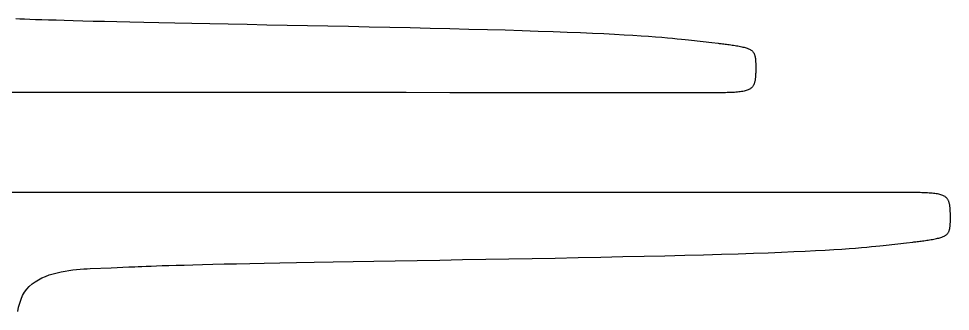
# Model space of a CAD drawing. Header units: millimetres. Extents: x -2860 to -1973, y -195 to 17.
# Drawn here: x -2439.1 to -2270.6, y -178.1 to -125.1 of the extents above; entities that cross this region are included whole.
import ezdxf

# ---------------------------------------------------------------- set-up
doc = ezdxf.new("R2010")
doc.units = ezdxf.units.MM

msp = doc.modelspace()

# ---------------------------------------------------------------- linework, layer by layer
at = {"flags": 128}
for points in [[(-2439.63897, -125.106601), (-2438.879249, -125.136626), (-2438.037368, -125.168655), (-2437.106402, -125.202673), (-2436.079427, -125.238666), (-2434.949517, -125.276618), (-2433.70975, -125.316513), (-2432.353199, -125.358336), (-2430.872944, -125.402071), (-2429.262057, -125.447704), (-2427.513614, -125.495219), (-2425.620692, -125.544602), (-2423.576367, -125.595836), (-2421.373713, -125.648905), (-2419.005808, -125.703796), (-2416.465726, -125.760492), (-2413.746543, -125.818979), (-2410.84559, -125.879242), (-2407.777214, -125.941273), (-2404.560019, -126.005066), (-2401.212607, -126.070614), (-2397.753582, -126.137911), (-2394.201544, -126.206949), (-2390.575099, -126.277724), (-2386.892848, -126.350227), (-2383.173394, -126.424453), (-2379.435339, -126.500394), (-2375.697287, -126.578046), (-2371.977842, -126.657401), (-2368.295604, -126.738451), (-2364.669177, -126.821191), (-2361.117164, -126.905615), (-2357.658167, -126.991714), (-2354.31079, -127.079484), (-2351.093635, -127.168918), (-2348.025304, -127.260009), (-2345.124401, -127.35275), (-2342.405274, -127.447076), (-2339.865252, -127.542689), (-2337.497411, -127.639232), (-2335.294826, -127.736347), (-2333.250572, -127.833678), (-2331.357724, -127.930865), (-2329.609359, -128.027553), (-2327.998549, -128.123386), (-2326.518373, -128.218004), (-2325.161902, -128.311052), (-2323.922213, -128.402171), (-2322.792384, -128.491005), (-2321.765486, -128.577197), (-2320.834596, -128.660389), (-2319.992788, -128.740224), (-2319.23314, -128.816344), (-2318.548725, -128.888394), (-2317.932619, -128.956014), (-2317.377896, -129.018849), (-2313.708684, -129.443218), (-2312.584395, -129.573275), (-2312.407576, -129.593753), (-2312.215432, -129.616145), (-2312.009502, -129.640414), (-2311.791326, -129.666524), (-2311.562443, -129.694439), (-2311.324392, -129.72412), (-2311.078713, -129.755532), (-2310.826946, -129.788638), (-2310.570627, -129.823401), (-2310.311298, -129.859785), (-2310.050498, -129.897752), (-2309.789767, -129.937266), (-2309.530642, -129.978291), (-2309.274665, -130.02079), (-2309.023374, -130.064725), (-2308.778308, -130.11006), (-2308.541007, -130.15676), (-2308.31301, -130.204786), (-2308.095856, -130.254102), (-2307.891085, -130.304672), (-2307.699888, -130.35648), (-2307.522063, -130.409598), (-2307.357063, -130.464118), (-2307.204339, -130.520137), (-2307.06334, -130.577745), (-2306.93352, -130.637037), (-2306.814328, -130.698105), (-2306.705215, -130.761044), (-2306.605634, -130.825946), (-2306.515034, -130.892907), (-2306.432867, -130.962017), (-2306.358584, -131.03337), (-2306.291637, -131.10706), (-2306.231476, -131.183181), (-2306.177552, -131.261826), (-2306.129317, -131.343089), (-2306.086222, -131.427061), (-2306.047717, -131.513837), (-2306.013254, -131.60351), (-2305.982284, -131.696175), (-2305.954324, -131.791829), (-2305.929162, -131.890101), (-2305.906649, -131.990524), (-2305.886638, -132.09263), (-2305.868982, -132.195953), (-2305.853534, -132.300025), (-2305.840146, -132.404382), (-2305.828672, -132.508556), (-2305.818962, -132.612078), (-2305.810871, -132.714484), (-2305.804252, -132.815306), (-2305.798956, -132.914077), (-2305.794837, -133.010332), (-2305.791747, -133.103602), (-2305.789539, -133.19342), (-2305.788066, -133.279322), (-2305.78718, -133.360839), (-2305.786735, -133.437505), (-2305.786583, -133.508853), (-2305.786688, -133.991184)], [(-2305.786688, -133.991184), (-2305.786772, -134.407922), (-2305.786803, -134.473497), (-2305.786946, -134.544953), (-2305.787307, -134.621922), (-2305.788, -134.704033), (-2305.78913, -134.790917), (-2305.790809, -134.882206), (-2305.793147, -134.977529), (-2305.796252, -135.076517), (-2305.800234, -135.1788), (-2305.805202, -135.284009), (-2305.811266, -135.391775), (-2305.818535, -135.501728), (-2305.827119, -135.6135), (-2305.837127, -135.726719), (-2305.848668, -135.841017), (-2305.861853, -135.956025), (-2305.876791, -136.071371), (-2305.89359, -136.18669), (-2305.91236, -136.301609), (-2305.933212, -136.41576), (-2305.956346, -136.528802), (-2305.982332, -136.640507), (-2306.011832, -136.750675), (-2306.045507, -136.85911), (-2306.08402, -136.96561), (-2306.128031, -137.069978), (-2306.178204, -137.172014), (-2306.235199, -137.27152), (-2306.299677, -137.368297), (-2306.372303, -137.462146), (-2306.453735, -137.552866), (-2306.544638, -137.640261), (-2306.64567, -137.72413), (-2306.757497, -137.804275), (-2306.880776, -137.880496), (-2307.016174, -137.952596), (-2307.164349, -138.020374), (-2307.325964, -138.083632), (-2307.50168, -138.142172), (-2307.69216, -138.195793), (-2307.897679, -138.244373), (-2308.11697, -138.288092), (-2308.348384, -138.327206), (-2308.590264, -138.361972), (-2308.840962, -138.392644), (-2309.098825, -138.41948), (-2309.362201, -138.442735), (-2309.629436, -138.462665), (-2309.898881, -138.479527), (-2310.168881, -138.493575), (-2310.437786, -138.505067), (-2310.703941, -138.514259), (-2310.965698, -138.521406), (-2311.221402, -138.526765), (-2311.469403, -138.530591), (-2311.708048, -138.533141), (-2311.935684, -138.534669), (-2312.150659, -138.535434), (-2312.351323, -138.53569), (-2313.710461, -138.535448), (-2313.717371, -138.535447), (-2313.765747, -138.535435), (-2313.897052, -138.535403), (-2314.15275, -138.535341), (-2314.574307, -138.535239), (-2315.203187, -138.535087), (-2316.080854, -138.534875), (-2317.248775, -138.534592), (-2318.748411, -138.53423), (-2320.621231, -138.533777), (-2322.908696, -138.533224), (-2325.652271, -138.53256), (-2328.893422, -138.531776), (-2332.673614, -138.530862), (-2337.034309, -138.529807), (-2342.016975, -138.528602), (-2347.663074, -138.527236), (-2354.014071, -138.525699), (-2361.111432, -138.523984), (-2368.996621, -138.522076), (-2377.690369, -138.519973), (-2387.130481, -138.517691), (-2397.234026, -138.515246), (-2407.918077, -138.512663), (-2419.099703, -138.509958), (-2430.695975, -138.507154), (-2442.623964, -138.504269)], [(-2270.572574, -161.173743), (-2270.572463, -160.756917), (-2270.572463, -160.691328), (-2270.572572, -160.619856), (-2270.572899, -160.542871), (-2270.573551, -160.460743), (-2270.574642, -160.373841), (-2270.576279, -160.282533), (-2270.578572, -160.187191), (-2270.581631, -160.088183), (-2270.585564, -159.985879), (-2270.590483, -159.880649), (-2270.596497, -159.772861), (-2270.603715, -159.662886), (-2270.612247, -159.551093), (-2270.622202, -159.437853), (-2270.63369, -159.323533), (-2270.646821, -159.208504), (-2270.661704, -159.093135), (-2270.678449, -158.977796), (-2270.697166, -158.862857), (-2270.717965, -158.748688), (-2270.741045, -158.635627), (-2270.766979, -158.523905), (-2270.796427, -158.413718), (-2270.830052, -158.305264), (-2270.868515, -158.198743), (-2270.912479, -158.094354), (-2270.962604, -157.992295), (-2271.019553, -157.892764), (-2271.083989, -157.79596), (-2271.156572, -157.70208), (-2271.237964, -157.611326), (-2271.328828, -157.523893), (-2271.429825, -157.439982), (-2271.541618, -157.35979), (-2271.664868, -157.283516), (-2271.800236, -157.211359), (-2271.948385, -157.143517), (-2272.109977, -157.080188), (-2272.285674, -157.021571), (-2272.476137, -156.967866), (-2272.681642, -156.919194), (-2272.900923, -156.875376), (-2273.132329, -156.836157), (-2273.374205, -156.801282), (-2273.624901, -156.770495), (-2273.882763, -156.743541), (-2274.14614, -156.720166), (-2274.41338, -156.700112), (-2274.682829, -156.683126), (-2274.952837, -156.668952), (-2275.221749, -156.657336), (-2275.487914, -156.64802), (-2275.749681, -156.640751), (-2276.005396, -156.635274), (-2276.253407, -156.631332), (-2276.492062, -156.62867), (-2276.719709, -156.627035), (-2276.934695, -156.62617), (-2277.135368, -156.625821), (-2278.494575, -156.625427), (-2278.502003, -156.625425), (-2278.553995, -156.625412), (-2278.695116, -156.625378), (-2278.969933, -156.625312), (-2279.42301, -156.625202), (-2280.098911, -156.625038), (-2281.042201, -156.62481), (-2282.297445, -156.624507), (-2283.909207, -156.624118), (-2285.922055, -156.623631), (-2288.38055, -156.623037), (-2291.32926, -156.622323), (-2294.812748, -156.621482), (-2298.875579, -156.6205), (-2303.562318, -156.619367), (-2308.917531, -156.618072), (-2314.985782, -156.616605), (-2321.811636, -156.614955), (-2329.439658, -156.613111), (-2337.914412, -156.611062), (-2347.258181, -156.608803), (-2357.404119, -156.606351), (-2368.263094, -156.603725), (-2379.745978, -156.60095), (-2391.76364, -156.598045), (-2404.226951, -156.595032), (-2417.046781, -156.591933), (-2430.134001, -156.588769), (-2443.399479, -156.585563)], [(-2439.274514, -178.145431), (-2439.119844, -177.378689), (-2438.926817, -176.644353), (-2438.689574, -175.947691), (-2438.402253, -175.29397), (-2438.058994, -174.688459), (-2437.655841, -174.135122), (-2437.196458, -173.632699), (-2436.686412, -173.178631), (-2436.131271, -172.770354), (-2435.536603, -172.405308), (-2434.907976, -172.080931), (-2434.250958, -171.794661), (-2433.571115, -171.543937), (-2432.874018, -171.326197), (-2432.165232, -171.138879), (-2431.450326, -170.979421), (-2430.734868, -170.845262), (-2430.024426, -170.73384), (-2429.324567, -170.642594), (-2428.64086, -170.568962), (-2427.978871, -170.510383), (-2427.344169, -170.464293), (-2426.742322, -170.428132), (-2426.178897, -170.399339), (-2422.355579, -170.225759), (-2419.186216, -170.088631), (-2418.68563, -170.067037), (-2418.129027, -170.043405), (-2417.507936, -170.017752), (-2416.81388, -169.9901), (-2416.038386, -169.960466), (-2415.17298, -169.928869), (-2414.209185, -169.895328), (-2413.13853, -169.859862), (-2411.952537, -169.822489), (-2410.642734, -169.783229), (-2409.200646, -169.742099), (-2407.617798, -169.69912), (-2405.885715, -169.654308), (-2403.995924, -169.607685), (-2401.939949, -169.559267), (-2399.709317, -169.509075), (-2397.295553, -169.457128), (-2394.690181, -169.403442), (-2391.884728, -169.348038), (-2388.87072, -169.290934), (-2385.644712, -169.232146), (-2382.223376, -169.171673), (-2378.628417, -169.109515), (-2374.881537, -169.045667), (-2371.00444, -168.980127), (-2367.018829, -168.912893), (-2362.946407, -168.84396), (-2358.808878, -168.773327), (-2354.627944, -168.700991), (-2350.42531, -168.626949), (-2346.222676, -168.551198), (-2342.04175, -168.473735), (-2337.904231, -168.394558), (-2333.831824, -168.313663), (-2329.846233, -168.231049), (-2325.96916, -168.146711), (-2322.222308, -168.060648), (-2318.627381, -167.972857), (-2315.206082, -167.883334), (-2311.980115, -167.792078), (-2308.966152, -167.699145), (-2306.160749, -167.604836), (-2303.55543, -167.509512), (-2301.141721, -167.413532), (-2298.911147, -167.317257), (-2296.855233, -167.221049), (-2294.965504, -167.125267), (-2293.233485, -167.030272), (-2291.650701, -166.936426), (-2290.208678, -166.844087), (-2288.898939, -166.753618), (-2287.713011, -166.665378), (-2286.642419, -166.579729), (-2285.678687, -166.497029), (-2284.813341, -166.417641), (-2284.037905, -166.341925), (-2283.343905, -166.270241), (-2282.722867, -166.20295), (-2282.166314, -166.140412), (-2278.496697, -165.718014), (-2277.372497, -165.588529), (-2277.195692, -165.56814), (-2277.003563, -165.545847), (-2276.79765, -165.521682), (-2276.57949, -165.495682), (-2276.350623, -165.467883), (-2276.112589, -165.438322), (-2275.866926, -165.407034), (-2275.615173, -165.374054), (-2275.358869, -165.339419), (-2275.099554, -165.303165), (-2274.838767, -165.265326), (-2274.578045, -165.225941), (-2274.318929, -165.185043), (-2274.062958, -165.142668), (-2273.811671, -165.098854), (-2273.566606, -165.053636), (-2273.329302, -165.007048), (-2273.101299, -164.959128), (-2272.884136, -164.909912), (-2272.679352, -164.859435), (-2272.488138, -164.807711), (-2272.310292, -164.754669), (-2272.145268, -164.700216), (-2271.992515, -164.64426), (-2271.851483, -164.586706), (-2271.721627, -164.527463), (-2271.602396, -164.466438), (-2271.493243, -164.403536), (-2271.393616, -164.338666), (-2271.302969, -164.271734), (-2271.220752, -164.202649), (-2271.146417, -164.131316), (-2271.079414, -164.057642), (-2271.019197, -163.981535), (-2270.965214, -163.902903), (-2270.916919, -163.821651), (-2270.873761, -163.737687), (-2270.835193, -163.650917), (-2270.800665, -163.561252), (-2270.769629, -163.468593), (-2270.741603, -163.372945), (-2270.716373, -163.27468), (-2270.693791, -163.174265), (-2270.673712, -163.072165), (-2270.655988, -162.96885), (-2270.640471, -162.864784), (-2270.627015, -162.760435), (-2270.615474, -162.656269), (-2270.605698, -162.552753), (-2270.597542, -162.450354), (-2270.590859, -162.34954), (-2270.585502, -162.250775), (-2270.581323, -162.154528), (-2270.578176, -162.061264), (-2270.575912, -161.971451), (-2270.574386, -161.885556), (-2270.57345, -161.804044), (-2270.572958, -161.727384), (-2270.572763, -161.656041), (-2270.572574, -161.173743)]]:
    msp.add_lwpolyline(points, dxfattribs=at)

doc.saveas('drawing.dxf')
